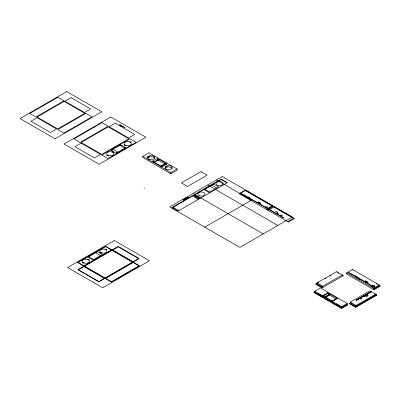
<?xml version="1.0" encoding="UTF-8"?>
<svg xmlns="http://www.w3.org/2000/svg" width="400" height="400" viewBox="0 0 400 400"><rect width="100%" height="100%" fill="white"/><g stroke="black" fill="none" stroke-linecap="round" stroke-linejoin="round"><path stroke-width="0.6" d="M154 162.535L152.065 161.42L156.98 158.585L158.915 159.7L154 162.535L154 162.055L158.92 159.215L165.85 163.215L160.93 166.055L160.93 166.54L161.68 166.97L166.595 164.135C164.945 162.425 166.83 164.77 165.71 164.15M158.915 160.48L158.92 159.215M322.705 295.6L322.705 296.38L332.32 301.935L332.32 301.15L337.235 298.315L327.62 292.76L322.705 295.6L332.32 301.15M324.09 297.18L324.09 296.4M331.89 301.8L331.57 301.985L324.63 297.985L324.63 297.5L331.57 301.5L336.485 298.67L336.485 299.145L329.555 295.145L325.675 297.385M323.195 296.1L327.62 293.55L327.62 292.76M329.005 293.56L329.005 294.35L324.58 296.9M329.555 295.145L329.555 294.665L327.62 293.55M331.57 301.985L331.57 301.5M337.235 298.88L337.235 298.315M187.89 197.38L187.985 197.025L187.955 197.38L188.655 197.365L187.95 197.415M82.645 262.165L82.53 263.1L84.15 263.03M89.08 260.185L89.195 259.25L87.575 259.315M106.99 154.73L106.875 155.67L108.495 155.6M100.15 252.055L100.035 252.99L101.655 252.925M113.425 152.755L113.54 151.82L111.92 151.885M106.585 250.08L106.7 249.145L105.08 249.21M124.495 144.625L124.38 145.56L126 145.495M130.93 142.65L131.045 141.715L129.425 141.78M153.415 161.345L153.395 161.745M157.655 159.09L157.435 159.375M161.91 166.32C161.815 166.16 161.66 166.375 161.84 166.66M166.105 164.19L165.98 163.715M166.11 164.105L166.11 163.88M153.42 161.56L153.425 161.37M157.58 158.865L157.44 159.295L157.515 158.78M161.86 166.645L161.765 166.11M153.39 161.33L153.41 161.475M157.625 159.15L157.625 159.065M112.105 150.095L112.385 150.095M120.525 145.165L120.935 145.19M120.86 145.275L120.675 145.37M116.33 152.535L116.61 152.535M124.805 147.645L125.16 147.625M116.26 152.51L116.685 152.52M124.735 147.62L125.095 147.58M153.36 161.605L153.305 161.285M112.15 150.035L112.46 150.08M153.005 161.315L153.29 161.22M153.25 161.725L153.195 161.25L153.15 161.8M157.23 158.96L157.49 158.83M157.37 159.37L157.245 159.01L157.545 159.09M161.48 166.21C162.275 166.4 160.94 166.625 161.81 166.51M161.57 166.12C161.37 166.31 161.795 166.3 161.83 166.365M161.505 166.43L161.73 166.29L161.65 166.55M166.055 164.055L165.71 163.835M165.705 163.94L165.95 164.18M120.535 145.16L120.9 145.155M153.015 161.56C153.105 161.18 153.305 161.735 153.205 161.335M157.56 159.175L157.34 158.905M116.345 152.485L116.63 152.48M157.44 158.825L157.515 159.08L157.265 158.84M161.495 166.28L161.7 166.54M119.835 124.725L119.44 125.02M122.345 126.6L123.295 126.12L122.72 126.385M123.425 126.97L122.84 126.675M120.72 144.84L111.105 150.39L116.02 153.23L125.635 147.68L120.72 144.84M120.69 145.33L120.78 145.32M116.53 152.675L116.61 152.675M142.815 156.305L148.955 152.76L177.03 168.97L177.03 170.235L170.895 173.78L142.815 157.57L142.815 156.305L170.895 172.515L177.03 168.97M160.93 166.54L165.98 163.835M144.05 188.34L144.595 188.025M182.97 199.465L183.94 200.09M187.235 197.005L188.2 197.625M186.46 198.22L186.95 197.935M186.51 198.245L187.015 197.91M83.97 266.555L78.47 269.73L98.9 281.52L104.395 278.35M112.69 249.975L118.185 246.8L138.61 258.595L133.115 261.765M239.485 193.89L245.255 190.555L272.04 206.015L266.265 209.35M247.84 197.125L248.215 196.91L249.635 197.73L249.26 197.945M204.755 227.16L251.515 200.165L216.445 179.92M265.475 207.305L266.745 206.575L267.78 207.175L266.515 207.905M268.09 210.405L273.865 207.07L293.385 218.34L287.615 221.675M274.29 212.38L276.095 211.34L277.82 212.335L276.015 213.38M343.06 275.37L342.33 275.79L342.33 274.945L322.81 286.215L322.81 287.06L317.035 283.725L317.035 282.885L336.555 271.615L343.06 275.37L343.06 275.79L322.08 287.905L315.94 284.36L315.94 283.94L318.63 282.385M325.085 278.655L326.16 278.035M329.93 275.86L331.005 275.24M315.94 284.36L317.555 283.43M314.75 291.295L320.52 287.96L347.305 303.42L347.305 304.265L341.53 307.6L314.75 292.135L314.75 291.295L341.53 306.755L347.305 303.42M378.905 285.175L380 285.81L380 286.23L373.86 289.775L346.35 273.89L346.35 273.47L346.715 273.68L346.715 272.835L352.485 269.505L379.27 284.965L379.27 285.81M347.305 304.265L347.67 304.9L341.53 308.445L314.015 292.56L314.38 291.925M315.94 283.94L322.08 287.48L322.81 287.06M314.015 292.56L315.04 291.965M356.865 277.445L356.865 276.675L355.445 275.855L355.075 276.075L348.365 272.415L374.23 287.345L373.745 286.855L375.01 286.12L373.975 285.525L372.71 286.255L372.365 286.055A0.575 0.33 0 0 0 372.505 286M356.495 277.21L356.865 276.675M325.13 297.215L329.555 294.665M324.63 297.985L324.955 297.8M365.66 280.82L365.12 281.13L367.675 282.61L368.22 282.295L365.66 280.82L365.66 281.685M333.9 300.64L334.19 300.475M334.62 300.225L335.05 299.975M346.715 272.835L373.495 288.3L379.27 284.965M350.32 302.945L350.32 302.1L369.845 290.83L376.71 294.795L376.71 295.22L355.73 307.33L349.59 303.79L349.59 303.365L350.32 302.945L356.095 306.28L356.095 305.435L375.615 294.165L375.615 295.01M373.495 288.3L373.495 289.145L379.635 285.6M314.015 292.135L341.53 308.02L347.67 304.475M373.495 289.145L373.86 289.355L380 285.81M349.59 303.79L351.205 302.855M356.515 299.905L371.035 291.52L371.035 291.835L356.515 300.215L356.515 299.905L371.22 291.625L371.22 291.94L356.515 300.215M365.555 296.17L366.42 295.675L367.32 296.195M355.365 306.7L376.345 294.585M349.59 303.365L355.73 306.91L376.71 294.795M166.045 163.98L166.005 163.735M157.255 159.11L157.43 159.04M153.03 161.705L153.075 161.645M165.71 164.065L165.875 163.705L166.055 163.93M161.75 166.365L161.62 166.155M165.73 163.99L166.005 163.905M165.945 164.095L165.89 163.8L165.985 164.045M264.49 206.45L265.42 206.93M371.72 285.4L372.65 285.88M157.29 159.01L157.34 159.295L157.315 158.94M153.13 161.34L153.175 161.505M120.16 125.375L121.18 125.21L120.18 125.41M124.345 127.51L124.955 127.53L124.335 127.475L124.365 127.915L124.275 127.51M148.245 156.335L149.46 156.38L149.46 156.99L147.94 156.93M166.055 166.45L166.965 166.49L166.965 167.095L165.345 167.03L165.345 166.615M161.61 166.69L161.61 166.265M153.05 161.72L153.09 161.38M226.94 182.865L221.17 179.53L194.385 194.995L200.16 198.325M264.27 206.61L241.135 193.465L267.185 208.29L265.13 207.105A0.575 0.33 0 0 0 265.275 207.05M264.37 206.695L264.995 207.055M269.47 209.61L283.99 217.995L269.285 209.715M120.67 124.6L119.705 125.225M124.935 127.06L123.97 127.685M211.77 185.235L216.69 188.08M207.675 184.98L277.815 225.475M352.485 269.925L353.02 270.235M376.21 283.62L377.285 284.245M378.92 285.61L380 286.23M153.815 156.83L154.895 157.455M157.945 159.925L164.785 163.865M366.17 281.98L367.195 282.57M204.84 189.245L209.755 192.08M356.495 276.895L371.5 285.555M154 162.055L160.93 166.055M119.965 145.27L124.885 148.11M337.945 272.835L338.97 273.425M342.035 275.2L343.06 275.79M374.665 294.035L376.71 295.22M193.065 193.415L263.205 233.91M113.03 149.27L117.955 152.115M364.695 295.405L366.5 296.445L368.225 295.45L366.42 294.41L366.42 295.675M198.335 199.38L192.56 196.05L173.04 207.32L178.81 210.65M186.01 198.315L185.49 198.015L186.38 198.53M183.64 200.205L183.13 199.98M317.035 282.885L322.81 286.215M350.32 302.1L356.095 305.435M347.305 304.685L347.67 304.9M111.4 249.975L105.585 246.615L78.15 262.455L83.97 265.815M133.115 262.51L138.93 265.87L111.495 281.705L105.68 278.35M95.62 252.7L100.54 255.54M88.685 256.7L93.61 259.545M165.355 166.48L165.46 167.965L165.345 167.03M147.855 156.435L147.955 157.86L147.955 157.25M373.975 285.525L373.975 286.79M373.86 289.355L373.86 289.775M372.71 286.255L372.71 287.205M372.59 285.825L372.61 287.21M371.9 285.425L371.9 286.27M371.69 285.415L371.69 286.26M371.615 285.46L371.615 286.305M356.7 300.01L356.7 300.325M355.73 306.91L355.73 307.33M355.445 275.855L355.445 276.625M341.53 306.755L341.53 307.6M341.53 308.02L341.53 308.445M336.92 271.825L336.92 272.245M322.08 287.48L322.08 287.905M170.895 172.515L170.895 173.78M324.32 294.965A3.555 2.05 0 0 1 324.085 295.09M321.44 295.555A3.555 2.05 0 0 1 318.27 293.725M320.73 294.71A3.555 2.05 0 0 1 318.42 293.38M339.51 305.99A3.555 2.05 0 0 1 336.34 304.16M338.8 305.145A3.555 2.05 0 0 1 336.49 303.81M147.8 158.195A3.555 2.05 0 0 1 148.02 157.895L148.02 157.29A3.555 2.05 0 0 1 149.525 156.42L149.525 157.03A3.555 2.05 0 0 1 154.615 158.34M165.17 168.625A3.555 2.05 0 0 1 165.525 168.005L165.525 167.395A3.555 2.05 0 0 1 167.03 166.525L167.03 167.135A3.555 2.05 0 0 1 172.18 168.61M277.595 213.485C278.94 214.315 278.055 212.63 277.595 213.485M364.915 296.565C363.865 297.515 364.085 295.73 364.915 296.575M121.655 125.71C120.415 126.78 123.375 125.39 121.405 126.11L121.77 125.685L120.97 125.855C122.035 124.715 119.92 126.62 121.655 125.71M66.76 91.555L20 118.555L55.07 138.8L101.83 111.805L66.76 91.555M57.92 97.24L29.845 113.45L35.985 116.995L64.06 100.785L57.92 97.24M64.135 101.42L37.08 117.04L57.695 128.94L84.75 113.32L64.135 101.42M71.13 97.695L64.99 101.24L84.515 112.51L90.65 108.965L71.13 97.695M37.045 117.69L30.905 121.235L50.425 132.505L56.565 128.96L37.045 117.69M85.845 113.365L57.77 129.575L63.91 133.12L91.985 116.91L85.845 113.365M110.845 117.01L64.085 144.005L99.155 164.255L145.915 137.255L110.845 117.01M102.005 122.69L73.93 138.9L80.065 142.445L108.145 126.235L102.005 122.69M108.215 126.87L81.165 142.49L101.78 154.39L128.835 138.77L108.215 126.87M115.215 123.145L109.075 126.69L128.595 137.96L134.735 134.415L115.215 123.145M81.125 143.145L74.985 146.685L94.51 157.955L100.645 154.415L81.125 143.145M129.93 138.815L101.85 155.025L107.99 158.57L136.07 142.36L129.93 138.815M200.93 171.625L181.41 182.895L187.55 186.44L207.07 175.17L200.93 171.625M222.29 176.545L169.685 206.915L239.825 247.41L292.43 217.04L222.29 176.545M184.385 199.1L185.205 199.355L184.84 198.93C186.575 199.84 184.465 197.93 185.525 199.075L184.385 199.1M114.385 240.54L67.625 267.535L102.695 287.785L149.455 260.785L114.385 240.54M192.925 195.415L171.945 207.53L178.08 211.075L199.065 198.96L192.925 195.415M221.17 179.11L193.655 194.995L199.795 198.535L227.31 182.655L221.17 179.11M105.585 246.245L77.51 262.455L83.645 266L111.725 249.79L105.585 246.245M213.71 184.125L204.095 189.675L209.01 192.515L218.625 186.96L213.71 184.125M97.56 251.585L87.945 257.135L92.86 259.975L102.475 254.425L97.56 251.585M83.645 266.37L77.83 269.73L98.9 281.89L104.715 278.535L83.645 266.37M112.045 249.975L83.97 266.185L105.035 278.35L133.115 262.14L112.045 249.975M118.185 246.43L112.365 249.79L133.435 261.955L139.25 258.595L118.185 246.43M112.045 250.345L84.61 266.185L105.035 277.975L132.47 262.14L112.045 250.345M245.255 190.135L239.12 193.675L266.63 209.56L272.77 206.015L245.255 190.135M133.435 262.325L105.36 278.535L111.495 282.08L139.575 265.87L133.435 262.325M258.43 201.87L257.89 202.185L260.445 203.66L260.985 203.345L258.43 201.87M273.5 206.44L267.36 209.985L288.345 222.095L294.48 218.555L273.5 206.44M355.345 276.55L361.115 279.88L355.345 276.55M184.3 199.45L183.97 199.205L184.33 199.94L184.3 199.45M360.665 298.935A0.79 0.455 0 0 0 361.85 298.54A0.79 0.455 0 0 0 360.665 298.145A0.79 0.455 0 0 0 360.665 298.935M101.28 252.73A3.555 2.05 0 0 0 106.9 251.28A3.555 2.05 0 0 0 101.915 249.195A3.555 2.05 0 0 0 101.28 252.73M83.775 262.835A3.555 2.05 0 0 0 89.395 261.385A3.555 2.05 0 0 0 84.41 259.3A3.555 2.05 0 0 0 83.775 262.835M108.43 155.52A3.555 2.05 0 0 0 113.76 153.745A3.555 2.05 0 0 0 108.43 151.965A3.555 2.05 0 0 0 108.43 155.52M125.92 145.41A3.555 2.05 0 0 0 131.265 143.645A3.555 2.05 0 0 0 125.945 141.855A3.555 2.05 0 0 0 125.92 145.41M149.085 159.245A3.555 2.05 0 0 0 154.71 157.795A3.555 2.05 0 0 0 149.725 155.71A3.555 2.05 0 0 0 149.085 159.245M166.59 169.35A3.555 2.05 0 0 0 172.215 167.9A3.555 2.05 0 0 0 167.23 165.815A3.555 2.05 0 0 0 166.59 169.35M199.36 195.7A3.555 2.05 0 0 0 204.98 194.25A3.555 2.05 0 0 0 199.995 192.165A3.555 2.05 0 0 0 199.36 195.7M217.43 185.27A3.555 2.05 0 0 0 223.05 183.82A3.555 2.05 0 0 0 218.065 181.73A3.555 2.05 0 0 0 217.43 185.27M281.05 215.87A0.79 0.455 0 0 0 282.235 215.475A0.79 0.455 0 0 0 281.05 215.08A0.79 0.455 0 0 0 281.05 215.87"/></g></svg>
